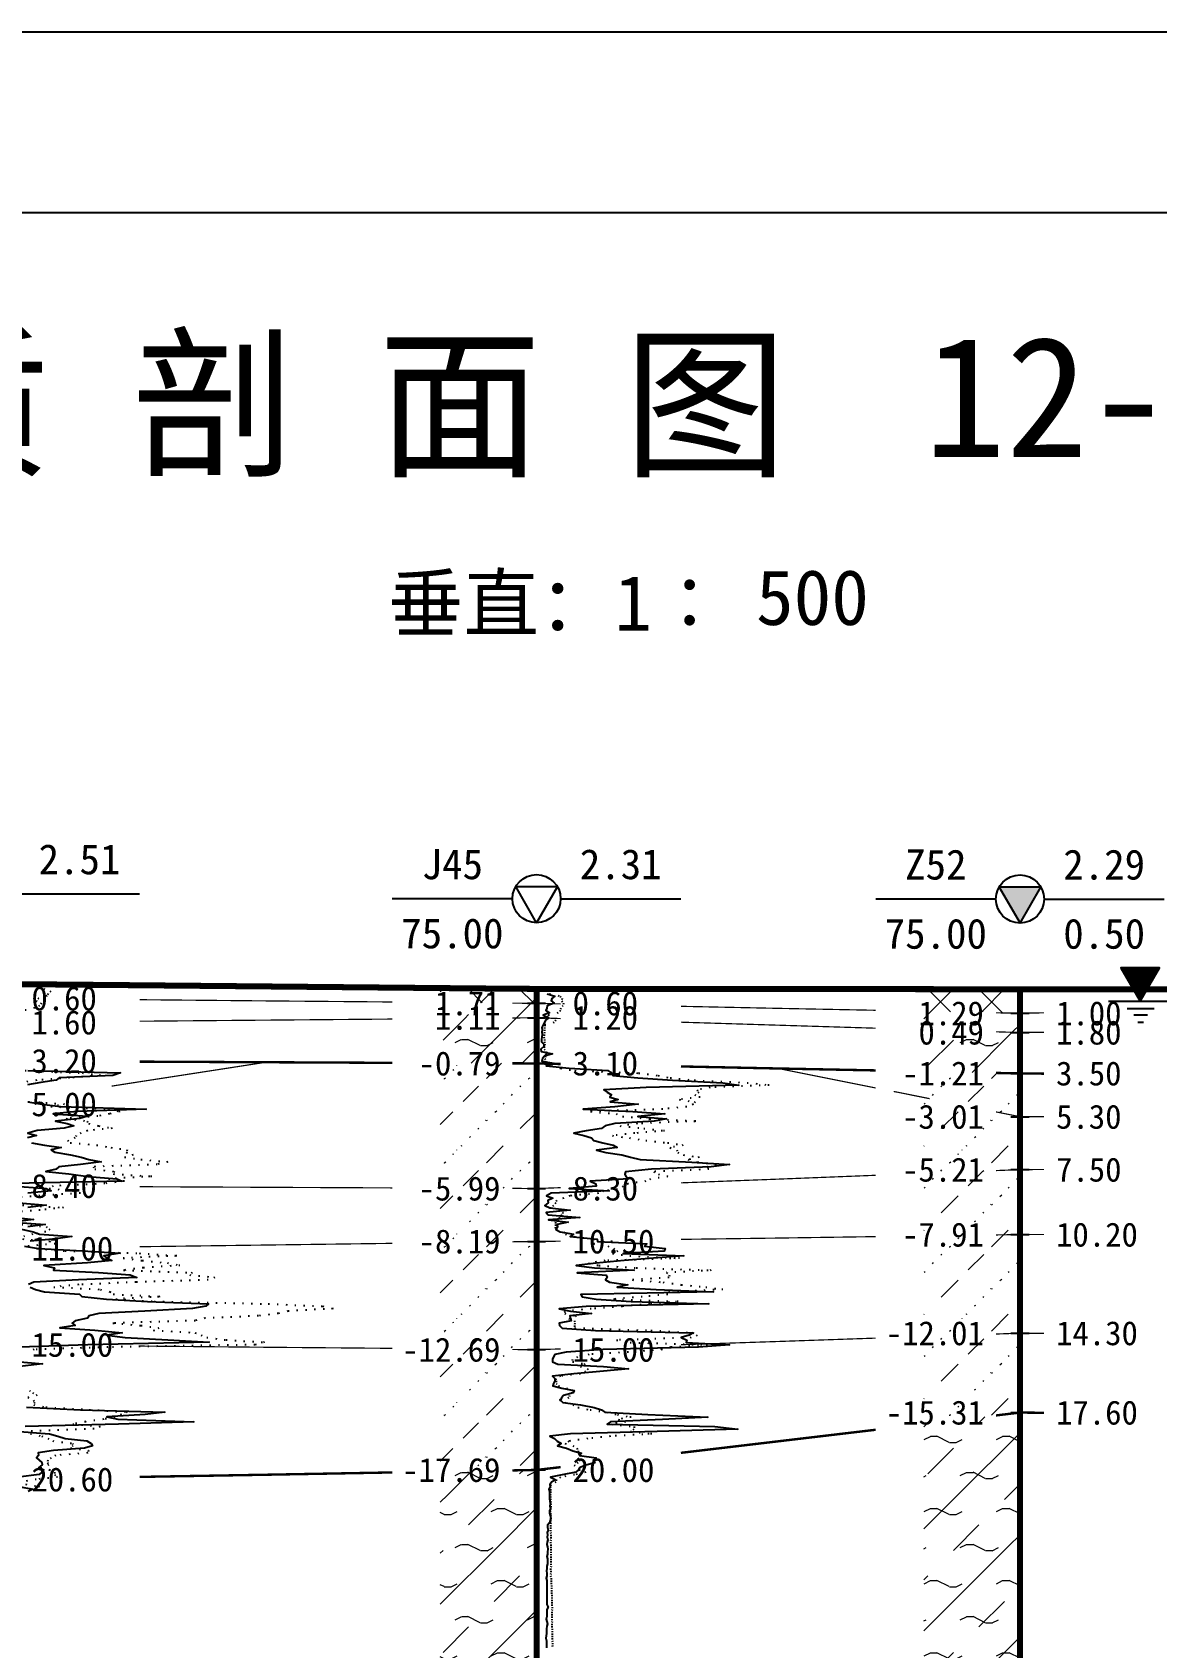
# Model space of a CAD drawing. Extents: x -37 to 3540, y -1485 to 297.
# Drawn here: x 3134.4 to 3227.9, y -134.3 to 0 of the extents above; entities that cross this region are included whole.
import ezdxf
from ezdxf.enums import TextEntityAlignment as Align

# ---------------------------------------------------------------- set-up
doc = ezdxf.new("R2010")
doc.units = 0
doc.linetypes.add('DOT', pattern=[6.35, 0, -6.35])
doc.layers.get('0').update_dxf_attribs({"linetype": 'CONTINUOUS'})
for name, color, linetype in [('CURVE', 200, 'CONTINUOUS'), ('FRAME', 7, 'CONTINUOUS'), ('HOLE', 41, 'CONTINUOUS'), ('STRATUM', 241, 'CONTINUOUS')]:
    doc.layers.add(name, color=color, linetype=linetype)
doc.layers.add('HATCH', color=7, linetype='CONTINUOUS', lineweight=13)
doc.styles.add('ST', font='')
doc.styles.get('ST').set_extended_font_data('SimSun')
pattern_1 = [(45, (2934.1222, -297), (-2.12132, 2.12132), [10, 0]), (135, (2934.1222, -297), (-2.12132, -2.12132), [10, 0])]
pattern_2 = [(45, (2934.122, -297), (-4.24264, 4.24264), [10, 0]), (45, (2935.183, -300.182), (-2.12132, 6.36396), [3, -3])]
pattern_3 = [(45, (2934.122, -297), (-4.24264, 4.24264), [10, 0]), (45, (2935.183, -300.182), (-2.12132, 6.36396), [3, -3]), (26.565, (2935.1963, -297.2536), (5.999823, 5.999812), [0.567, -12.849]), (0, (2934.6293, -297.2536), (0, 6), [0.567, -5.433]), (26.565, (2932.541, -297), (5.999823, 5.999812), [0.567, -12.849]), (0, (2933.048, -296.7464), (0, 6), [0.567, -5.433]), (153.435, (2934.6293, -297.2536), (-5.999818, -5e-06), [1.134, -12.2826]), (26.565, (2938.1963, -294.2536), (5.999823, 5.999812), [0.567, -12.849]), (0, (2937.6293, -294.2536), (0, 6), [0.567, -5.433]), (26.565, (2935.541, -294), (5.999823, 5.999812), [0.567, -12.849]), (0, (2936.048, -293.7464), (0, 6), [0.567, -5.433]), (153.435, (2937.6293, -294.2536), (-5.999818, -5e-06), [1.134, -12.2826])]
pattern_4 = [(45, (2934.122, -297), (-7e-07, 6.99998), [1.97196, -7.92754]), (45, (2936.935, -294.171), (-7e-07, 6.99998), [1.99367, -7.90583]), (45, (2939.1897, -291.918), (-7e-07, 6.99998), [1.81361, -8.08588]), (26.5651, (2934.1222, -293.5), (7, 7), [0.0965, -15.55598]), (36.8699, (2934.8222, -292.8), (7, 7), [0.19775, -34.80225]), (315, (2937.622, -290.024), (6.99998, 1e-06), [0.03305, -9.86644]), (26.5651, (2937.6222, -297), (7, 7), [0.14475, -15.50773]), (26.5651, (2938.3222, -296.3), (7, 7), [0.10528, -15.5472]), (90, (2938.672, -295.95), (-7, -5e-07), [0.02877, -6.97123]), (26.5651, (2939.0222, -295.6), (7, 7), [0.09101, -31.21394]), (36.8699, (2939.7222, -294.9), (7, 7), [0.11069, -34.88931]), (45, (2940.422, -294.2), (-2e-07, 6.99998), [0.10911, -9.79038]), (315, (2941.0363, -293.452), (6.99998, 1e-06), [0.03305, -9.86644]), (36.8699, (2935.5222, -292.1), (7, 7), [0.10224, -34.89776]), (53.1301, (2936.2222, -291.4), (14, 21), [0.13438, -34.86562]), (53.1301, (2936.9222, -290.7), (14, 21), [0.12625, -34.87375])]

# ---------------------------------------------------------------- blocks, each defined once
blk = doc.blocks.new('图头_剖面图A3')
at = {"style": 'ST'}
for s, height, p in [('工 程 地 质 剖 面 图', 10, (-15.09, 10.79)), ('比例尺：水平：1∶            垂直：1∶', 4.6, (-11.5, -5.76))]:
    blk.add_text(s, height=height, dxfattribs=at).set_placement(p, align=Align.MIDDLE_CENTER)
for tag, height, p in [('01_剖面号', 10, (64.41, 11.39)), ('03＿纵向比例', 4.6, (50.43, -5.28)), ('02_横向比例', 4.6, (-18.82, -5.99))]:
    blk.add_attdef(tag, text='', height=height, dxfattribs=at).set_placement(p, align=Align.MIDDLE_LEFT)
blk = doc.blocks.new('H_cpt_hole')
for p, q in [((-1.73, 1), (1.73, 1)), ((0, -2), (-1.73, 1)), ((1.73, 1), (0, -2))]:
    blk.add_line(p, q)
blk.add_circle((0, 0), 2)
blk = doc.blocks.new('H_spt_hole')
blk.add_hatch(color=256).paths.add_polyline_path([(1.73, 1), (-1.73, 1), (0, -2)])
blk.add_lwpolyline([(0, -2), (1.73, 1), (-1.73, 1)], close=True)
blk.add_circle((0, 0), 2)
blk = doc.blocks.new('Gwl')
blk.add_lwpolyline([(0, 0, 0, 3.22, 0), (0, 2.79, 3.22, 3.22, 0)], format="xyseb")
blk.add_lwpolyline([(0, 0), (1.61, 2.79), (-1.61, 2.79)], close=True)
for points in [[(-2.63, 0), (3.61, 0)], [(3.93, 0), (4.21, 0)], [(4.53, 0), (4.8, 0)], [(5.09, 0), (9.99, 0)], [(-1.09, -0.61), (1.16, -0.61)], [(-0.54, -1.14), (0.61, -1.14)], [(-0.19, -1.74), (0.26, -1.74)]]:
    blk.add_lwpolyline(points)
at = {"style": 'ST', "width": 0.8}
blk.add_attdef('*GWL', (3.14, 0.45), '', height=2, dxfattribs=at)

msp = doc.modelspace()

# ---------------------------------------------------------------- hatches: boundary and pattern name
at = {"layer": 'HATCH'}
h = msp.add_hatch(dxfattribs=at)
h.set_pattern_fill('YNFNT', color=251, style=0)
h.set_pattern_definition(pattern_3)
h.paths.add_polyline_path([(3176.3, -81.94), (3168.3, -82.01), (3168.3, -85.71), (3176.3, -85.74)])
h.paths.add_polyline_path([(3165.66, -87.23), (3173.79, -87.23), (3173.79, -84.3), (3165.66, -84.3)], flags=9)
h.paths.add_polyline_path([(3167.1, -83.43), (3173.79, -83.43), (3173.79, -80.51), (3167.1, -80.51)], flags=9)
h = msp.add_hatch(dxfattribs=at)
h.set_pattern_fill('STT', color=50, style=0)
h.set_pattern_definition(pattern_1)
h.paths.add_polyline_path([(3176.3, -79.54), (3168.3, -79.47), (3168.3, -80.67), (3176.3, -80.74)])
h.paths.add_polyline_path([(3167.1, -82.23), (3173.79, -82.23), (3173.79, -79.31), (3167.1, -79.31)], flags=9)
h = msp.add_hatch(dxfattribs=at)
h.set_pattern_fill('FZNT', color=32, style=0)
h.set_pattern_definition(pattern_2)
h.paths.add_polyline_path([(3176.3, -80.74), (3168.3, -80.67), (3168.3, -82.01), (3176.3, -81.94)])
h.paths.add_polyline_path([(3167.1, -83.43), (3173.79, -83.43), (3173.79, -80.51), (3167.1, -80.51)], flags=9)
h.paths.add_polyline_path([(3167.1, -82.23), (3173.79, -82.23), (3173.79, -79.31), (3167.1, -79.31)], flags=9)
h = msp.add_hatch(dxfattribs=at)
h.set_pattern_fill('STT', color=50, style=0)
h.set_pattern_definition(pattern_1)
h.paths.add_polyline_path([(3216.5, -79.57), (3208.5, -79.57), (3208.5, -81.41), (3216.5, -81.57)])
h.paths.add_polyline_path([(3207.3, -83.06), (3213.99, -83.06), (3213.99, -80.13), (3207.3, -80.13)], flags=9)
h = msp.add_hatch(dxfattribs=at)
h.set_pattern_fill('FZNT', color=32, style=0)
h.set_pattern_definition(pattern_2)
h.paths.add_polyline_path([(3216.5, -81.57), (3208.5, -81.41), (3208.5, -82.93), (3216.5, -83.17)])
h.paths.add_polyline_path([(3207.3, -84.66), (3213.99, -84.66), (3213.99, -81.73), (3207.3, -81.73)], flags=9)
h.paths.add_polyline_path([(3207.3, -83.06), (3213.99, -83.06), (3213.99, -80.13), (3207.3, -80.13)], flags=9)
h = msp.add_hatch(dxfattribs=at)
h.set_pattern_fill('YNFNT', color=251, style=0)
h.set_pattern_definition(pattern_3)
h.paths.add_polyline_path([(3216.5, -83.17), (3208.5, -82.93), (3208.5, -86.41), (3216.5, -86.57)])
h.paths.add_polyline_path([(3205.87, -88.06), (3213.99, -88.06), (3213.99, -85.14), (3205.87, -85.14)], flags=9)
h.paths.add_polyline_path([(3207.3, -84.66), (3213.99, -84.66), (3213.99, -81.73), (3207.3, -81.73)], flags=9)
h = msp.add_hatch(dxfattribs=at)
h.set_pattern_fill('SZFT', color=52, style=0)
h.set_pattern_definition(pattern_4)
h.paths.add_polyline_path([(3176.3, -85.74), (3168.3, -85.71), (3168.3, -96.11), (3176.3, -96.14)])
h.paths.add_polyline_path([(3165.66, -97.63), (3173.79, -97.63), (3173.79, -94.7), (3165.66, -94.7)], flags=9)
h.paths.add_polyline_path([(3165.66, -87.23), (3173.79, -87.23), (3173.79, -84.3), (3165.66, -84.3)], flags=9)
h = msp.add_hatch(dxfattribs=at)
h.set_pattern_fill('SZFT', color=52, style=0)
h.set_pattern_definition(pattern_4)
h.paths.add_polyline_path([(3216.5, -86.57), (3208.5, -86.41), (3208.5, -88.57), (3216.5, -90.17)])
h.paths.add_polyline_path([(3205.87, -91.66), (3213.99, -91.66), (3213.99, -88.73), (3205.87, -88.73)], flags=9)
h.paths.add_polyline_path([(3205.87, -88.06), (3213.99, -88.06), (3213.99, -85.14), (3205.87, -85.14)], flags=9)
h = msp.add_hatch(dxfattribs=at)
h.set_pattern_fill('SZFT', color=52, style=0)
h.set_pattern_definition(pattern_4)
h.paths.add_polyline_path([(3216.5, -90.17), (3208.5, -88.57), (3208.5, -94.88), (3216.5, -94.57)])
h.paths.add_polyline_path([(3205.87, -96.06), (3213.99, -96.06), (3213.99, -93.14), (3205.87, -93.14)], flags=9)
h.paths.add_polyline_path([(3205.87, -91.66), (3213.99, -91.66), (3213.99, -88.73), (3205.87, -88.73)], flags=9)
h = msp.add_hatch(dxfattribs=at)
h.set_pattern_fill('SZFT', color=52, style=0)
h.set_pattern_definition(pattern_4)
h.paths.add_polyline_path([(3216.5, -94.57), (3208.5, -94.88), (3208.5, -100.09), (3216.5, -99.97)])
h.paths.add_polyline_path([(3205.87, -101.46), (3213.99, -101.46), (3213.99, -98.53), (3205.87, -98.53)], flags=9)
h.paths.add_polyline_path([(3205.87, -96.06), (3213.99, -96.06), (3213.99, -93.14), (3205.87, -93.14)], flags=9)
h = msp.add_hatch(dxfattribs=at)
h.set_pattern_fill('SZFT', color=52, style=0)
h.set_pattern_definition(pattern_4)
h.paths.add_polyline_path([(3176.3, -96.14), (3168.3, -96.11), (3168.3, -100.65), (3176.3, -100.54)])
h.paths.add_polyline_path([(3165.66, -102.03), (3173.79, -102.03), (3173.79, -99.1), (3165.66, -99.1)], flags=9)
h.paths.add_polyline_path([(3165.66, -97.63), (3173.79, -97.63), (3173.79, -94.7), (3165.66, -94.7)], flags=9)
h = msp.add_hatch(dxfattribs=at)
h.set_pattern_fill('SZFT', color=52, style=0)
h.set_pattern_definition(pattern_4)
h.paths.add_polyline_path([(3176.3, -100.54), (3168.3, -100.65), (3168.3, -109.47), (3176.3, -109.54)])
h.paths.add_polyline_path([(3164.23, -111.03), (3173.79, -111.03), (3173.79, -108.1), (3164.23, -108.1)], flags=9)
h.paths.add_polyline_path([(3165.66, -102.03), (3173.79, -102.03), (3173.79, -99.1), (3165.66, -99.1)], flags=9)
h = msp.add_hatch(dxfattribs=at)
h.set_pattern_fill('SZFT', color=52, style=0)
h.set_pattern_definition(pattern_4)
h.paths.add_polyline_path([(3216.5, -99.97), (3208.5, -100.09), (3208.5, -108.45), (3216.5, -108.17)])
h.paths.add_polyline_path([(3204.43, -109.66), (3213.99, -109.66), (3213.99, -106.73), (3204.43, -106.73)], flags=9)
h.paths.add_polyline_path([(3205.87, -101.46), (3213.99, -101.46), (3213.99, -98.53), (3205.87, -98.53)], flags=9)
h = msp.add_hatch(dxfattribs=at)
h.set_pattern_fill('SZFT', color=52, style=0)
h.set_pattern_definition(pattern_4)
h.paths.add_polyline_path([(3216.5, -108.17), (3208.5, -108.45), (3208.5, -115.72), (3216.5, -114.77)])
h.paths.add_polyline_path([(3204.43, -116.26), (3213.99, -116.26), (3213.99, -113.33), (3204.43, -113.33)], flags=9)
h.paths.add_polyline_path([(3204.43, -109.66), (3213.99, -109.66), (3213.99, -106.73), (3204.43, -106.73)], flags=9)
h = msp.add_hatch(dxfattribs=at)
h.set_pattern_fill('SZFT', color=52, style=0)
h.set_pattern_definition(pattern_4)
h.paths.add_polyline_path([(3176.3, -109.54), (3168.3, -109.47), (3168.3, -119.68), (3176.3, -119.54)])
h.paths.add_polyline_path([(3164.23, -121.03), (3173.79, -121.03), (3173.79, -118.1), (3164.23, -118.1)], flags=9)
h.paths.add_polyline_path([(3164.23, -111.03), (3173.79, -111.03), (3173.79, -108.1), (3164.23, -108.1)], flags=9)
h = msp.add_hatch(dxfattribs=at)
h.set_pattern_fill('YNFNT', color=251, style=0)
h.set_pattern_definition(pattern_3)
h.paths.add_polyline_path([(3216.5, -114.77), (3208.5, -115.72), (3208.5, -140.44), (3216.5, -138.57)])
h.paths.add_polyline_path([(3204.44, -140.06), (3213.99, -140.06), (3213.99, -137.14), (3204.44, -137.14)], flags=9)
h.paths.add_polyline_path([(3204.43, -116.26), (3213.99, -116.26), (3213.99, -113.33), (3204.43, -113.33)], flags=9)
h = msp.add_hatch(dxfattribs=at)
h.set_pattern_fill('YNFNT', color=251, style=0)
h.set_pattern_definition(pattern_3)
h.paths.add_polyline_path([(3176.3, -119.54), (3168.3, -119.68), (3168.3, -147.16), (3176.3, -147.94)])
h.paths.add_polyline_path([(3164.23, -149.43), (3173.79, -149.43), (3173.79, -146.5), (3164.23, -146.5)], flags=9)
h.paths.add_polyline_path([(3164.23, -121.03), (3173.79, -121.03), (3173.79, -118.1), (3164.23, -118.1)], flags=9)

# ---------------------------------------------------------------- linework, layer by layer
at = {"layer": 'CURVE', "color": 100, "linetype": 'DOT', "ltscale": 0.1}
for points in [[(3135.33, -79.53), (3135.92, -79.73), (3135.68, -79.93), (3135.62, -80.13), (3134.9, -80.33), (3134.7, -80.53), (3135.13, -80.73), (3134.98, -80.93), (3134.58, -81.13), (3133.74, -81.33)], [(3177.37, -79.94), (3178.27, -80.14), (3178.42, -80.34), (3178.41, -80.54), (3178.54, -80.74), (3178.49, -80.94), (3178.32, -81.14), (3178.29, -81.34), (3178.1, -81.54), (3177.23, -81.74), (3177.94, -81.94), (3177.91, -82.14), (3177.78, -82.34), (3177, -82.54), (3176.96, -82.74), (3176.95, -82.94), (3176.95, -83.14), (3176.94, -83.34), (3176.92, -83.54), (3176.95, -83.74), (3176.96, -83.94), (3176.99, -84.14), (3176.94, -84.34), (3176.93, -84.54), (3177.13, -84.74), (3177.07, -84.94), (3177.04, -85.14), (3177, -85.34), (3177.12, -85.54), (3177.07, -85.74), (3177.52, -85.94), (3178.3, -86.14), (3179.47, -86.34), (3184.78, -86.54), (3186.39, -86.74), (3187.41, -86.94), (3189.41, -87.14), (3193.81, -87.34), (3195.64, -87.54), (3190.75, -87.74), (3189.66, -87.94), (3189.79, -88.14), (3189.45, -88.34), (3189.9, -88.54), (3188.17, -88.74), (3189.49, -88.94), (3189.34, -89.14), (3188.79, -89.34), (3186.79, -89.54), (3180.8, -89.74), (3182.91, -89.94), (3183.45, -90.14), (3185.71, -90.34), (3189.54, -90.54), (3184.69, -90.74), (3183.25, -90.94), (3185.21, -91.14), (3186.95, -91.34), (3184.47, -91.54), (3182.61, -91.74), (3184.02, -91.94), (3185.38, -92.14), (3187.19, -92.34), (3188.5, -92.54), (3187.39, -92.74), (3187.96, -92.94), (3188.05, -93.14), (3188.5, -93.34), (3189.82, -93.54), (3188.9, -93.74), (3189.7, -93.94), (3191.24, -94.14), (3190.51, -94.34), (3190.63, -94.54), (3186.05, -94.74), (3186.44, -94.94), (3187.23, -95.14), (3185.77, -95.34), (3185.4, -95.54), (3183.9, -95.74), (3183.43, -95.94), (3183.76, -96.14), (3181.87, -96.34), (3181.44, -96.54), (3179.09, -96.74), (3178.56, -96.94), (3177.98, -97.14), (3177.9, -97.34), (3177.71, -97.54), (3177.41, -97.74), (3178.5, -97.94), (3178.49, -98.14), (3178.41, -98.34), (3178.25, -98.54), (3178.12, -98.74), (3177.87, -98.94), (3177.89, -99.14), (3177.84, -99.34), (3177.91, -99.54), (3178.57, -99.74), (3178.7, -99.94), (3179.4, -100.14), (3181.03, -100.34), (3182.58, -100.54), (3181.02, -100.74), (3182.22, -100.94), (3182.7, -101.14), (3183.07, -101.34), (3182.62, -101.54), (3184.05, -101.74), (3188.2, -101.94), (3182.01, -102.14), (3180.6, -102.34), (3181.48, -102.54), (3184.59, -102.74), (3190.83, -102.94), (3187.11, -103.14), (3187.36, -103.34), (3187.32, -103.54), (3184.27, -103.74), (3186.82, -103.94), (3188.35, -104.14), (3190.37, -104.34), (3191.8, -104.54), (3187.35, -104.74), (3187.21, -104.94), (3185.09, -105.14), (3182.71, -105.34), (3188.08, -105.54), (3185.72, -105.74), (3183.43, -105.94), (3180.85, -106.14), (3178.63, -106.34), (3178.65, -106.54), (3179.6, -106.74), (3178.99, -106.94), (3179.46, -107.14), (3179.48, -107.34), (3179.46, -107.54), (3179.47, -107.74), (3185.81, -107.94), (3189.3, -108.14), (3189.66, -108.34), (3189.17, -108.54), (3182.96, -108.74), (3184.08, -108.94), (3190.51, -109.14), (3187.48, -109.34), (3186.73, -109.54), (3183.94, -109.74), (3180.69, -109.94), (3179.72, -110.14), (3179.27, -110.34), (3179.29, -110.54), (3180.34, -110.74), (3179.95, -110.94), (3180.58, -111.14), (3180.38, -111.34), (3179.95, -111.54), (3178.3, -111.74), (3177.89, -111.94), (3177.93, -112.14), (3177.92, -112.34), (3178.1, -112.54), (3178.78, -112.74), (3179.31, -112.94), (3179.2, -113.14), (3179.04, -113.34), (3178.99, -113.54), (3178.21, -113.74), (3178.65, -113.94), (3179.32, -114.14), (3179.74, -114.34), (3180.75, -114.54), (3182.1, -114.74), (3183.02, -114.94), (3184.16, -115.14), (3183.09, -115.34), (3183.7, -115.54), (3182.53, -115.74), (3184.43, -115.94), (3184.4, -116.14), (3184.1, -116.34), (3185.88, -116.54), (3182.45, -116.74), (3180.57, -116.94), (3178.98, -117.14), (3178.66, -117.34), (3179.33, -117.54), (3179.65, -117.74), (3179.75, -117.94), (3179.78, -118.14), (3179.93, -118.34), (3179.73, -118.54), (3179.92, -118.74), (3179.76, -118.94), (3179.42, -119.14), (3179.88, -119.34), (3179.82, -119.54), (3180.39, -119.74), (3179.47, -119.94), (3178.3, -120.14), (3177.94, -120.34), (3177.9, -120.54), (3177.48, -120.74), (3177.44, -120.94), (3177.46, -121.14), (3177.46, -121.34), (3177.44, -121.54), (3177.46, -121.74), (3177.46, -121.94), (3177.46, -122.14), (3177.46, -122.34), (3177.5, -122.54), (3177.47, -122.74), (3177.44, -122.94), (3177.45, -123.14), (3177.48, -123.34), (3177.46, -123.54), (3177.46, -123.74), (3177.49, -123.94), (3177.46, -124.14), (3177.46, -124.34), (3177.46, -124.54), (3177.46, -124.74), (3177.5, -124.94), (3177.49, -125.14), (3177.48, -125.34), (3177.46, -125.54), (3177.48, -125.74), (3177.5, -125.94), (3177.49, -126.14), (3177.49, -126.34), (3177.5, -126.54), (3177.5, -126.74), (3177.5, -126.94), (3177.49, -127.14), (3177.49, -127.34), (3177.51, -127.54), (3177.47, -127.74), (3177.48, -127.94), (3177.48, -128.14), (3177.47, -128.34), (3177.51, -128.54), (3177.51, -128.74), (3177.52, -128.94), (3177.54, -129.14), (3177.55, -129.34), (3177.55, -129.54), (3177.54, -129.74), (3177.56, -129.94), (3177.56, -130.14), (3177.57, -130.34), (3177.56, -130.54), (3177.58, -130.74), (3177.59, -130.94), (3177.59, -131.14), (3177.56, -131.34), (3177.58, -131.54), (3177.56, -131.74), (3177.58, -131.94), (3177.59, -132.14), (3177.58, -132.34), (3177.58, -132.54), (3177.59, -132.74), (3177.6, -132.94), (3177.6, -133.14), (3177.59, -133.34), (3177.61, -133.54), (3177.61, -133.74), (3177.64, -133.94), (3177.62, -134.14), (3177.59, -134.34)], [(3133.77, -86.33), (3138.54, -86.53), (3140.04, -86.73), (3137.47, -86.93), (3134.74, -87.13), (3133.53, -87.33)], [(3134.03, -88.93), (3137.29, -89.13), (3135.92, -89.33), (3140.7, -89.53), (3141.65, -89.73), (3140.79, -89.93), (3139.83, -90.13), (3137.16, -90.33), (3138.93, -90.53), (3139.06, -90.73), (3139.89, -90.93), (3141.01, -91.13), (3138.98, -91.33), (3138.45, -91.53), (3138.02, -91.73), (3137.94, -91.93), (3137.32, -92.13), (3137.53, -92.33), (3139.72, -92.53), (3140.91, -92.73), (3142.25, -92.93), (3142.19, -93.13), (3142.76, -93.33), (3142.05, -93.53), (3143.41, -93.73), (3145.63, -93.93), (3144.76, -94.13), (3139.45, -94.33), (3139.57, -94.53), (3141.21, -94.73), (3141.11, -94.93), (3144.3, -95.13), (3140.72, -95.33), (3142.04, -95.53), (3140.41, -95.73), (3136.1, -95.93), (3135.78, -96.13), (3137.74, -96.33), (3138.37, -96.53), (3135.01, -96.73), (3132.6, -96.93)], [(3133.56, -97.53), (3136.98, -97.73), (3135.03, -97.93), (3132.7, -98.13)], [(3133.5, -99.13), (3135.52, -99.33), (3135.83, -99.53), (3135.49, -99.73), (3134.43, -99.93), (3133.66, -100.13)], [(3133.56, -100.33), (3135.8, -100.53), (3136.3, -100.73), (3134.01, -100.93), (3134.75, -101.13), (3137.1, -101.33), (3143.27, -101.53), (3146.38, -101.73), (3141.94, -101.93), (3143.53, -102.13), (3145.61, -102.33), (3146.65, -102.53), (3143.62, -102.73), (3141.97, -102.93), (3147.67, -103.13), (3147.46, -103.33), (3149.56, -103.53), (3149, -103.73), (3143.01, -103.93), (3138.24, -104.13), (3136.16, -104.33), (3140.04, -104.53), (3140.83, -104.73), (3141.11, -104.93), (3144.98, -105.13), (3141.32, -105.33), (3144.5, -105.53), (3153.99, -105.73), (3158.53, -105.93), (3159.39, -106.13), (3155.65, -106.33), (3154.82, -106.53), (3153.17, -106.73), (3148.76, -106.93), (3147.92, -107.13), (3141.08, -107.33), (3143.41, -107.53), (3144.89, -107.73), (3144.43, -107.93), (3147.9, -108.13), (3148.41, -108.33), (3148.88, -108.53), (3150.48, -108.73), (3153.69, -108.93), (3152.89, -109.13), (3140.66, -109.33), (3134.53, -109.53), (3133.86, -109.73)], [(3134.13, -112.93), (3134.38, -113.13), (3134.79, -113.33), (3133.99, -113.53), (3134.48, -113.73), (3134.58, -113.93), (3134.49, -114.13), (3135.51, -114.33), (3139.1, -114.53), (3142.26, -114.73), (3141.78, -114.93), (3141.25, -115.13), (3140.31, -115.33), (3138.8, -115.53), (3137.74, -115.73), (3140.01, -115.93), (3139.52, -116.13), (3133.69, -116.33)], [(3134.22, -116.53), (3135.17, -116.73), (3135.66, -116.93), (3136.07, -117.13), (3137.72, -117.33), (3137.75, -117.53), (3137.56, -117.73), (3139.06, -117.93), (3138.98, -118.13), (3136.34, -118.33), (3135.95, -118.53), (3135.67, -118.73), (3135.63, -118.93), (3135.75, -119.13), (3135.03, -119.33), (3135.8, -119.53), (3136.23, -119.73), (3136.23, -119.93), (3136.48, -120.13), (3134.7, -120.33), (3133.5, -120.53)], [(3133.82, -120.73), (3134.97, -120.93), (3134.21, -121.13)]]:
    msp.add_lwpolyline(points, dxfattribs=at)
at = {"layer": 'CURVE', "color": 30, "linetype": 'Continuous'}
for points in [[(3177.18, -79.94), (3177.81, -80.14), (3177.58, -80.34), (3177.52, -80.54), (3177.76, -80.74), (3177.19, -80.94), (3177.15, -81.14), (3177.07, -81.34), (3177.37, -81.54), (3176.85, -81.74), (3177.33, -81.94), (3177.05, -82.14), (3176.96, -82.34), (3176.85, -82.54), (3176.73, -82.74), (3176.77, -82.94), (3176.73, -83.14), (3176.76, -83.34), (3176.73, -83.54), (3176.7, -83.74), (3176.71, -83.94), (3176.92, -84.14), (3176.91, -84.34), (3176.67, -84.54), (3176.69, -84.74), (3177.62, -84.94), (3176.96, -85.14), (3176.8, -85.34), (3176.73, -85.54), (3177.86, -85.74), (3177.1, -85.94), (3179.02, -86.14), (3182.24, -86.34), (3182.55, -86.54), (3182.65, -86.74), (3184.72, -86.94), (3187.61, -87.14), (3191.78, -87.34), (3193.11, -87.54), (3185.41, -87.74), (3181.9, -87.94), (3182.17, -88.14), (3182.54, -88.34), (3182.39, -88.54), (3183.1, -88.74), (3182.42, -88.94), (3184.76, -89.14), (3182.82, -89.34), (3180.17, -89.54), (3184.3, -89.74), (3186.97, -89.94), (3184.72, -90.14), (3187.1, -90.34), (3186.07, -90.54), (3182.8, -90.74), (3182.01, -90.94), (3181.69, -91.14), (3180.42, -91.34), (3179.41, -91.54), (3180.22, -91.74), (3180.88, -91.94), (3181.06, -92.14), (3181.8, -92.34), (3182.67, -92.54), (3183, -92.74), (3181.3, -92.94), (3182.06, -93.14), (3183.4, -93.34), (3184.11, -93.54), (3184.92, -93.74), (3189.2, -93.94), (3192.34, -94.14), (3190.81, -94.34), (3185.85, -94.54), (3183.69, -94.74), (3183.65, -94.94), (3183.72, -95.14), (3183.95, -95.34), (3180.75, -95.54), (3181.24, -95.74), (3181.26, -95.94), (3179, -96.14), (3182.33, -96.34), (3177.53, -96.54), (3177.14, -96.74), (3177.66, -96.94), (3177.25, -97.14), (3177.27, -97.34), (3176.98, -97.54), (3177.41, -97.74), (3179.11, -97.94), (3177.1, -98.14), (3177.26, -98.34), (3179.89, -98.54), (3177.29, -98.74), (3178.93, -98.94), (3178.01, -99.14), (3178.03, -99.34), (3177.91, -99.54), (3178.26, -99.74), (3179.36, -99.94), (3179.11, -100.14), (3181.35, -100.34), (3181.38, -100.54), (3185.47, -100.74), (3185.27, -100.94), (3186.99, -101.14), (3186.92, -101.34), (3183.51, -101.54), (3188.55, -101.74), (3186.02, -101.94), (3183.6, -102.14), (3181.27, -102.34), (3179.59, -102.54), (3181.13, -102.74), (3184.41, -102.94), (3179.69, -103.14), (3182.1, -103.34), (3182.18, -103.54), (3182.03, -103.74), (3182.37, -103.94), (3183.9, -104.14), (3183, -104.34), (3186.25, -104.54), (3191.02, -104.74), (3179.97, -104.94), (3180.1, -105.14), (3181.25, -105.34), (3184.16, -105.54), (3190.63, -105.74), (3180.44, -105.94), (3178.18, -106.14), (3179.12, -106.34), (3180.86, -106.54), (3179.08, -106.74), (3179.13, -106.94), (3179.18, -107.14), (3178.18, -107.34), (3178.2, -107.54), (3178.43, -107.74), (3181.2, -107.94), (3189.31, -108.14), (3188.98, -108.34), (3188.32, -108.54), (3188.79, -108.74), (3188.75, -108.94), (3192.34, -109.14), (3189.76, -109.34), (3181.83, -109.54), (3178.77, -109.74), (3177.83, -109.94), (3177.7, -110.14), (3177.64, -110.34), (3177.64, -110.54), (3178.07, -110.74), (3181.86, -110.94), (3183.94, -111.14), (3181.86, -111.34), (3179.41, -111.54), (3177.64, -111.74), (3177.81, -111.94), (3177.83, -112.14), (3177.7, -112.34), (3177.66, -112.54), (3178.39, -112.74), (3179.42, -112.94), (3179.34, -113.14), (3178.54, -113.34), (3178.37, -113.54), (3178.3, -113.74), (3178.5, -113.94), (3179.95, -114.14), (3181.09, -114.34), (3181.69, -114.54), (3181.99, -114.74), (3185.56, -114.94), (3190.55, -115.14), (3186.78, -115.34), (3182.45, -115.54), (3182.18, -115.74), (3191.12, -115.94), (3193.03, -116.14), (3186.32, -116.34), (3179.12, -116.54), (3177.4, -116.74), (3177.8, -116.94), (3178.01, -117.14), (3178.36, -117.34), (3178.05, -117.54), (3178.8, -117.74), (3179.32, -117.94), (3180.03, -118.14), (3179.88, -118.34), (3181.26, -118.54), (3181, -118.74), (3181.14, -118.94), (3180.4, -119.14), (3179.93, -119.34), (3179.8, -119.54), (3179.57, -119.74), (3178.42, -119.94), (3177.46, -120.14), (3177.86, -120.34), (3177.56, -120.54), (3177.4, -120.74), (3177.44, -120.94), (3177.31, -121.14), (3177.39, -121.34), (3177.37, -121.54), (3177.37, -121.74), (3177.39, -121.94), (3177.4, -122.14), (3177.43, -122.34), (3177.4, -122.54), (3177.45, -122.74), (3177.39, -122.94), (3177.37, -123.14), (3177.43, -123.34), (3177.49, -123.54), (3177.43, -123.74), (3177.39, -123.94), (3177.21, -124.14), (3177.2, -124.34), (3177.26, -124.54), (3177.18, -124.74), (3177.2, -124.94), (3177.19, -125.14), (3177.24, -125.34), (3177.19, -125.54), (3177.15, -125.74), (3177.2, -125.94), (3177.24, -126.14), (3177.21, -126.34), (3177.21, -126.54), (3177.17, -126.74), (3177.21, -126.94), (3177.2, -127.14), (3177.2, -127.34), (3177.15, -127.54), (3177.15, -127.74), (3177.14, -127.94), (3177.17, -128.14), (3177.15, -128.34), (3177.1, -128.54), (3177.15, -128.74), (3177.16, -128.94), (3177.17, -129.14), (3177.16, -129.34), (3177.15, -129.54), (3177.15, -129.74), (3177.15, -129.94), (3177.16, -130.14), (3177.15, -130.34), (3177.15, -130.54), (3177.17, -130.74), (3177.26, -130.94), (3177.16, -131.14), (3177.15, -131.34), (3177.15, -131.54), (3177.15, -131.74), (3177.11, -131.94), (3177.15, -132.14), (3177.21, -132.34), (3177.17, -132.54), (3177.14, -132.74), (3177.14, -132.94), (3177.12, -133.14), (3177.11, -133.34), (3177.07, -133.54), (3177.13, -133.74), (3177.13, -133.94), (3177.14, -134.14), (3177.13, -134.34)], [(3133.99, -86.33), (3141.71, -86.53), (3141.07, -86.73), (3136.61, -86.93), (3136.37, -87.13), (3135.08, -87.33), (3133.97, -87.53)], [(3134, -88.93), (3135.17, -89.13), (3136.72, -89.33), (3143.83, -89.53), (3138.1, -89.73), (3136.1, -89.93), (3138.96, -90.13), (3138.32, -90.33), (3136.3, -90.53), (3137.26, -90.73), (3137.84, -90.93), (3137.02, -91.13), (3134.77, -91.33), (3134, -91.53), (3134.73, -91.73), (3133.97, -91.93)], [(3134.31, -92.33), (3135.39, -92.53), (3136.77, -92.73), (3135.95, -92.93), (3136.26, -93.13), (3137.55, -93.33), (3138.44, -93.53), (3139.08, -93.73), (3140.11, -93.93), (3138.38, -94.13), (3136.57, -94.33), (3136.37, -94.53), (3135.5, -94.73), (3137.4, -94.93), (3138.98, -95.13), (3141.39, -95.33), (3141.85, -95.53), (3132.85, -95.73)], [(3132.63, -95.93), (3135.52, -96.13), (3135.95, -96.33), (3134.01, -96.53)], [(3133.25, -97.33), (3135.53, -97.53), (3133.99, -97.73)], [(3132.76, -98.53), (3134.47, -98.73), (3132.76, -98.93), (3135.44, -99.13), (3134, -99.33)], [(3133.48, -99.53), (3134.44, -99.73), (3134.98, -99.93), (3137.65, -100.13), (3136.35, -100.33), (3134.19, -100.53)], [(3133.73, -100.93), (3134.88, -101.13), (3138.55, -101.33), (3141.68, -101.53), (3140.32, -101.73), (3140.61, -101.93), (3141, -102.13), (3138.95, -102.33), (3135.34, -102.53), (3136.21, -102.73), (3136.13, -102.93), (3139.88, -103.13), (3142.51, -103.33), (3143.06, -103.53), (3138.21, -103.73), (3134.49, -103.93), (3134.06, -104.13)], [(3134.21, -104.33), (3134.63, -104.53), (3135.4, -104.73), (3138.29, -104.93), (3138.5, -105.13), (3140.55, -105.33), (3143.94, -105.53), (3149.02, -105.73), (3148.81, -105.93), (3147.69, -106.13), (3143.74, -106.33), (3139.9, -106.53), (3139.08, -106.73), (3138.95, -106.93), (3137.95, -107.13), (3137.68, -107.33), (3137.95, -107.53), (3136.65, -107.73), (3139.58, -107.93), (3141.86, -108.13), (3140.57, -108.33), (3142.1, -108.53), (3145.63, -108.73), (3149.07, -108.93), (3138.99, -109.13), (3133.34, -109.33)], [(3133.06, -110.53), (3135.21, -110.73), (3133.33, -110.93)], [(3133.89, -114.33), (3138.38, -114.53), (3145.39, -114.73), (3143.76, -114.93), (3140.56, -115.13), (3141.48, -115.33), (3147.8, -115.53), (3141.55, -115.73), (3133.77, -115.93)], [(3132.94, -116.33), (3135.81, -116.53), (3136.49, -116.73), (3137.11, -116.93), (3138.91, -117.13), (3139.27, -117.33), (3139.39, -117.53), (3138.72, -117.73), (3136.15, -117.93), (3134.86, -118.13), (3134.89, -118.33), (3134.73, -118.53), (3134.95, -118.73), (3135.16, -118.93), (3135.2, -119.13), (3134.91, -119.33), (3135.33, -119.53), (3135.16, -119.73), (3134.94, -119.93), (3133.19, -120.13)], [(3133.22, -120.93), (3134.42, -121.13), (3134.02, -121.33)]]:
    msp.add_lwpolyline(points, dxfattribs=at)
at = {"layer": 'FRAME', "color": 245, "linetype": 'Continuous'}
msp.add_line((3367.58, 0), (2903.15, 0), dxfattribs=at)
at = {"layer": 'FRAME', "linetype": 'Continuous'}
msp.add_line((3347.58, -15), (2923.15, -15), dxfattribs=at)
at = {"layer": 'HOLE', "linetype": 'Continuous'}
for points in [[(3133.3, -71.63), (3143.3, -71.63)], [(3174.3, -72.04), (3164.3, -72.04)], [(3178.3, -72.04), (3188.3, -72.04)], [(3214.5, -72.07), (3204.5, -72.07)], [(3218.5, -72.07), (3228.5, -72.07)], [(3175.55, -80.74), (3177.05, -80.74)], [(3215.75, -81.57), (3217.25, -81.57)], [(3175.55, -81.94), (3177.05, -81.94)], [(3215.75, -83.17), (3217.25, -83.17)], [(3175.55, -85.74), (3177.05, -85.74)], [(3215.75, -86.57), (3217.25, -86.57)], [(3215.75, -90.17), (3217.25, -90.17)], [(3215.75, -94.57), (3217.25, -94.57)], [(3175.55, -96.14), (3177.05, -96.14)], [(3175.55, -100.54), (3177.05, -100.54)], [(3215.75, -99.97), (3217.25, -99.97)], [(3215.75, -108.17), (3217.25, -108.17)], [(3175.55, -109.54), (3177.05, -109.54)], [(3215.75, -114.77), (3217.25, -114.77)], [(3175.55, -119.54), (3177.05, -119.54)]]:
    msp.add_lwpolyline(points, dxfattribs=at)
at = {"layer": 'HOLE', "linetype": 'Continuous', "const_width": 0.5}
for points in [[(3176.3, -79.54), (3176.3, -228.24)], [(3216.5, -79.57), (3216.5, -228.27)]]:
    msp.add_lwpolyline(points, dxfattribs=at)
at = {"layer": 'STRATUM', "linetype": 'Continuous'}
for points, const_width in [([(3129.3, -79.15), (3131.3, -79.13), (3143.3, -79.24)], 0.5), ([(3143.3, -79.24), (3174.3, -79.53)], 0.5), ([(3143.3, -80.44), (3153.8, -80.54), (3164.3, -80.63)], 0.1), ([(3174.3, -79.53), (3176.3, -79.54), (3188.3, -79.55)], 0.5), ([(3188.3, -79.55), (3216.5, -79.57), (3265.74, -79.55)], 0.5), ([(3174.3, -80.73), (3176.3, -80.74), (3178.3, -80.79)], 0.1), ([(3174.3, -81.96), (3176.3, -81.94), (3178.3, -82.01)], 0.1), ([(3188.3, -80.99), (3196.4, -81.16), (3204.5, -81.32)], 0.1), ([(3214.5, -81.53), (3216.5, -81.57), (3218.5, -81.53)], 0.1), ([(3143.3, -82.23), (3153.8, -82.14), (3164.3, -82.05)], 0.1), ([(3188.3, -82.31), (3196.4, -82.56), (3204.5, -82.81)], 0.1), ([(3214.5, -83.11), (3216.5, -83.17), (3218.5, -83.15)], 0.1), ([(3140.96, -87.63), (3142.55, -87.38), (3153.8, -85.64)], 0.1), ([(3143.3, -85.59), (3153.8, -85.64), (3164.3, -85.69)], 0.2), ([(3174.3, -85.73), (3176.3, -85.74), (3178.3, -85.79)], 0.2), ([(3188.3, -85.99), (3196.4, -86.16), (3204.5, -86.32)], 0.2), ([(3196.4, -86.16), (3204.5, -87.78)], 0.1), ([(3214.5, -86.53), (3216.5, -86.57), (3218.5, -86.59)], 0.2), ([(3205.99, -88.07), (3206.45, -88.16), (3208.99, -88.67)], 0.1), ([(3214.5, -89.77), (3216.5, -90.17), (3218.5, -90.16)], 0.1), ([(3188.3, -95.67), (3196.4, -95.36), (3204.5, -95.04)], 0.1), ([(3214.5, -94.65), (3216.5, -94.57), (3218.5, -94.56)], 0.1), ([(3143.3, -95.99), (3153.8, -96.04), (3164.3, -96.09)], 0.1), ([(3174.3, -96.13), (3176.3, -96.14), (3178.3, -96.07)], 0.1), ([(3143.3, -100.98), (3153.8, -100.84), (3164.3, -100.7)], 0.1), ([(3174.3, -100.57), (3176.3, -100.54), (3178.3, -100.52)], 0.1), ([(3188.3, -100.37), (3196.4, -100.26), (3204.5, -100.14)], 0.1), ([(3214.5, -100), (3216.5, -99.97), (3218.5, -99.96)], 0.1), ([(3188.3, -109.13), (3196.4, -108.86), (3204.5, -108.58)], 0.1), ([(3214.5, -108.24), (3216.5, -108.17), (3218.5, -108.19)], 0.1), ([(3143.3, -109.24), (3153.8, -109.34), (3164.3, -109.43)], 0.1), ([(3174.3, -109.53), (3176.3, -109.54), (3178.3, -109.48)], 0.1), ([(3214.5, -115.01), (3216.5, -114.77), (3218.5, -114.79)], 0.2), ([(3188.3, -118.12), (3196.4, -117.16), (3204.5, -116.2)], 0.2), ([(3174.3, -119.58), (3176.3, -119.54), (3178.3, -119.31)], 0.2), ([(3143.3, -120.12), (3153.8, -119.94), (3164.3, -119.75)], 0.2)]:
    msp.add_lwpolyline(points, dxfattribs=dict(at, const_width=const_width))

# ---------------------------------------------------------------- block references
at = {"layer": 'CURVE'}
msp.add_blockref('Gwl', (3226.5, -80.57), dxfattribs=at).add_auto_attribs({'*GWL': '0.50'})
at = {"layer": 'FRAME'}
ref = msp.add_blockref('图头_剖面图A3', (3144.12, -41.7), dxfattribs=at)
ref.add_attrib('01_剖面号', "12--12'", dxfattribs={"layer": '0', "height": 10, "style": 'ST'}).set_placement((3208.53, -30.31), align=Align.MIDDLE_LEFT)
ref.add_attrib('03＿纵向比例', '500', dxfattribs={"layer": '0', "height": 4.6, "style": 'ST'}).set_placement((3194.55, -46.98), align=Align.MIDDLE_LEFT)
at = {"layer": 'HOLE'}
for name, p in [('H_cpt_hole', (3176.3, -72.04)), ('H_spt_hole', (3216.5, -72.07))]:
    msp.add_blockref(name, p, dxfattribs=at)

# ---------------------------------------------------------------- texts
at = {"layer": 'HOLE', "style": 'ST'}
for s, p in [('2.51', (3138.3, -68.76)), ('J45', (3169.3, -69.17)), ('2.31', (3183.3, -69.17)), ('Z52', (3209.5, -69.2)), ('2.29', (3223.5, -69.2)), ('75.00', (3169.3, -74.92)), ('75.00', (3209.5, -74.95)), ('0.50', (3223.5, -74.95))]:
    msp.add_text(s, height=2.5, dxfattribs=at).set_placement(p, align=Align.MIDDLE_CENTER)
for s, p in [('0.60', (3134.3, -80.33)), ('0.60', (3179.3, -80.74)), ('1.60', (3134.3, -82.33)), ('1.20', (3179.3, -81.94)), ('1.00', (3219.5, -81.57)), ('1.80', (3219.5, -83.17)), ('3.20', (3134.3, -85.53)), ('3.10', (3179.3, -85.74)), ('3.50', (3219.5, -86.57)), ('5.00', (3134.3, -89.13)), ('5.30', (3219.5, -90.17)), ('7.50', (3219.5, -94.57)), ('8.40', (3134.3, -95.93)), ('8.30', (3179.3, -96.14)), ('10.20', (3219.5, -99.97)), ('11.00', (3134.3, -101.13)), ('10.50', (3179.3, -100.54)), ('14.30', (3219.5, -108.17)), ('15.00', (3134.3, -109.13)), ('15.00', (3179.3, -109.54)), ('17.60', (3219.5, -114.77)), ('20.60', (3134.3, -120.33)), ('20.00', (3179.3, -119.54))]:
    msp.add_text(s, height=2, dxfattribs=at).set_placement(p, align=Align.MIDDLE_LEFT)
for s, p in [('1.71', (3173.3, -80.74)), ('1.11', (3173.3, -81.94)), ('1.29', (3213.5, -81.57)), ('0.49', (3213.5, -83.17)), ('-0.79', (3173.3, -85.74)), ('-1.21', (3213.5, -86.57)), ('-3.01', (3213.5, -90.17)), ('-5.21', (3213.5, -94.57)), ('-5.99', (3173.3, -96.14)), ('-7.91', (3213.5, -99.97)), ('-8.19', (3173.3, -100.54)), ('-12.01', (3213.5, -108.17)), ('-12.69', (3173.3, -109.54)), ('-15.31', (3213.5, -114.77)), ('-17.69', (3173.3, -119.54))]:
    msp.add_text(s, height=2, dxfattribs=at).set_placement(p, align=Align.MIDDLE_RIGHT)

doc.saveas('drawing.dxf')
